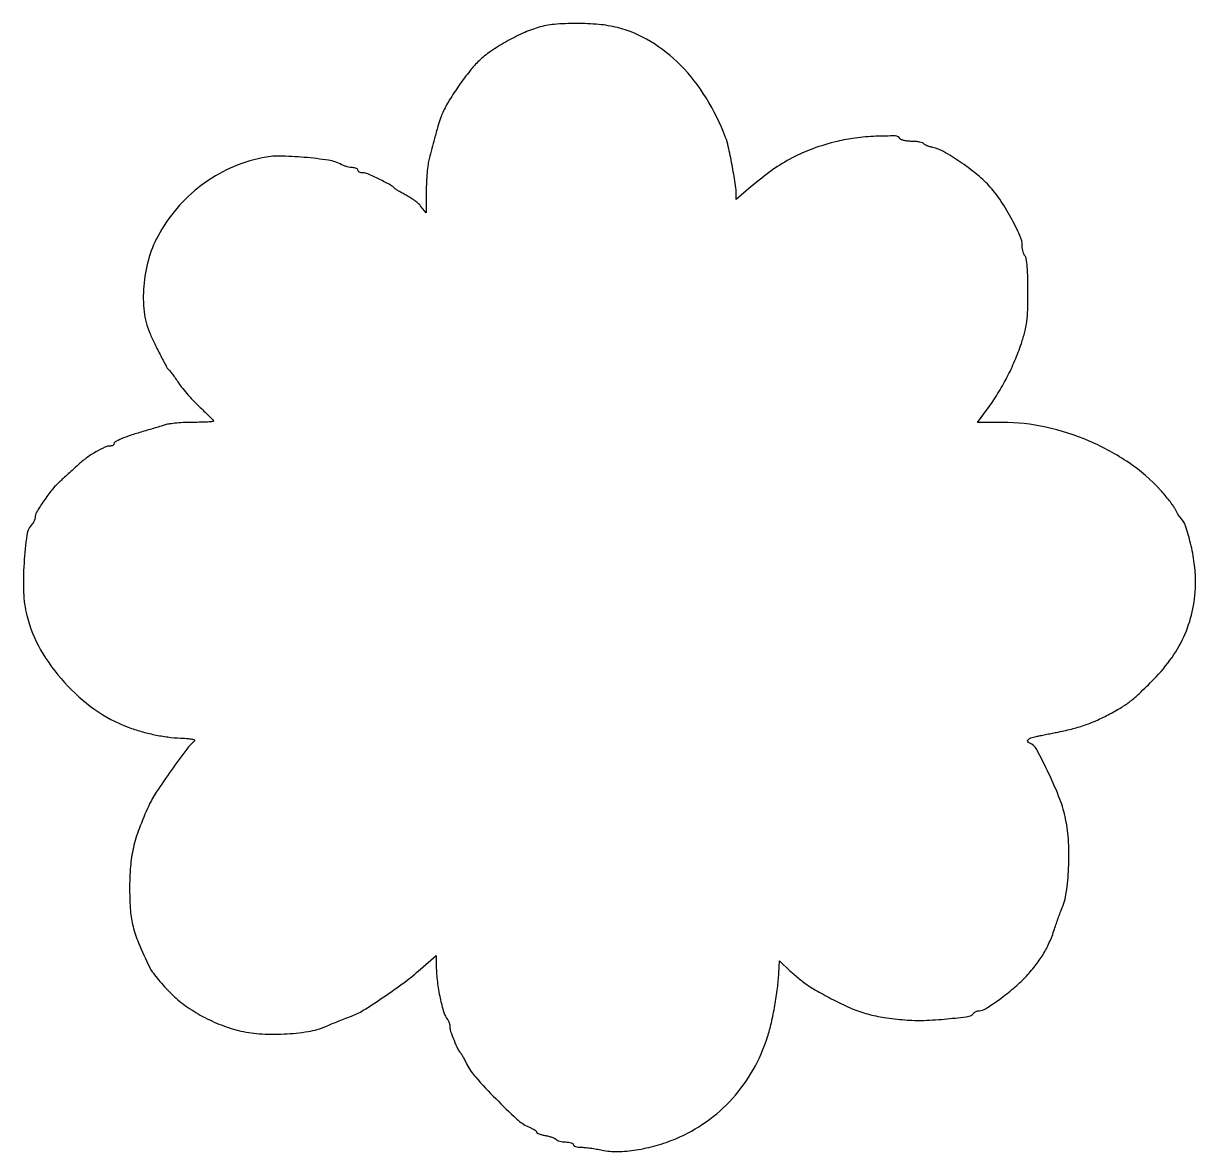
# Model space of a CAD drawing. Extents: x 0.9 to 38.7, y 0.9 to 37.2.
import ezdxf

# ---------------------------------------------------------------- set-up
doc = ezdxf.new("R2010")
doc.units = 0

msp = doc.modelspace()

# ---------------------------------------------------------------- linework, layer by layer
msp.add_lwpolyline([(17.49681, 37.115535, 0.032272), (17.001985, 36.927835, 0.021479), (16.460948, 36.652985, 0.021666), (15.959361, 36.341089, 0.040827), (15.589273, 36.041054, 0.03463), (15.29998, 35.723407, 0.014188), (14.950958, 35.255719, 0.014245), (14.627134, 34.766007, 0.032303), (14.417806, 34.374667, 0.025744), (14.346777, 34.194281, 0.009139), (14.263394, 33.929757, 0.005743), (14.151582, 33.534379, 0.001419), (13.977457, 32.883177, 0.032239), (13.941927, 32.702321, 0.010475), (13.912395, 32.431403, 0.010393), (13.892096, 32.128188, 0.011515), (13.885333, 31.834592), (13.885333, 31.134497), (13.72465, 31.336415, 0.042799), (13.640096, 31.425785, 0.019273), (13.51536, 31.528524, 0.018916), (13.374463, 31.627551, 0.024474), (13.237816, 31.706856, -0.005878), (13.109811, 31.774915, -0.007789), (12.995038, 31.840024, -0.005794), (12.900791, 31.896926, -0.073881), (12.869333, 31.923544, 0.088499), (12.729232, 32.035275, 0.010123), (12.368836, 32.221268, 0.009306), (11.999734, 32.393941, 0.105125), (11.842669, 32.427333, -0.05139), (11.781958, 32.43359, -0.071318), (11.730609, 32.452204, -0.091364), (11.696094, 32.479684, -0.180984), (11.684, 32.512, 0.196168), (11.670803, 32.544342, 0.086497), (11.632623, 32.571796, 0.066398), (11.576043, 32.590435, 0.046442), (11.509101, 32.596667, -0.042349), (11.429379, 32.603431, -0.023328), (11.333735, 32.624412, -0.023104), (11.23805, 32.654935, -0.034114), (11.157716, 32.691119, 0.084221), (10.736749, 32.83219, 0.017177), (9.953892, 32.927347, 0.01869), (9.149329, 32.966988, 0.053747), (8.593667, 32.91374, 0.055789), (7.56732, 32.579999, 0.054832), (6.633679, 32.02616, 0.054627), (5.83971, 31.280389, 0.054558), (5.225705, 30.380077, 0.055377), (4.924992, 29.624748, 0.046612), (4.774915, 28.776384, 0.048175), (4.786767, 27.950079, 0.074884), (4.969712, 27.262667, 0.010561), (5.129078, 26.915834, 0.00706), (5.325368, 26.525511, 0.00323), (5.521541, 26.154637, 0.104915), (5.586926, 26.077333, -0.064452), (5.619257, 26.044808, -0.00396), (5.701611, 25.935517, -0.005833), (5.797438, 25.803024, -0.004284), (5.900695, 25.654, 0.021068), (6.030745, 25.479147, 0.01014), (6.211153, 25.265786, 0.010034), (6.408595, 25.050526, 0.014157), (6.593608, 24.86744, -0.004477), (6.75985, 24.70918, -0.006977), (6.899926, 24.569575, -0.002624), (7.017265, 24.448053, -0.193003), (7.027333, 24.42294, -0.392793), (7.012741, 24.407231, -0.003465), (6.83635, 24.395439, -0.009341), (6.626472, 24.386799, -0.005615), (6.377178, 24.384, 0.011085), (6.109196, 24.378058, 0.011071), (5.841627, 24.360244, 0.010963), (5.608894, 24.334411, 0.042294), (5.467011, 24.303129, -0.001972), (5.335546, 24.262807, -0.000694), (5.146589, 24.205953, -0.000689), (4.93868, 24.144023, -0.000807), (4.741333, 24.085881, 0.008969), (4.343139, 23.961468, 0.021202), (4.052618, 23.851064, 0.021096), (3.850917, 23.754191, 0.276991), (3.81, 23.685999, -0.166643), (3.801631, 23.661584, -0.09523), (3.777952, 23.6408, -0.07611), (3.742632, 23.62675, -0.056727), (3.700902, 23.622, 0.109074), (3.516746, 23.581343, 0.023744), (3.226848, 23.42966, 0.024939), (2.918427, 23.227854, 0.029806), (2.650372, 23.007129, -0.001373), (2.507099, 22.874797, -0.000917), (2.342393, 22.724063, -0.000923), (2.182189, 22.578528, -0.001816), (2.054158, 22.463494, 0.042297), (1.817458, 22.213409, 0.019317), (1.550607, 21.851032, 0.014889), (1.319413, 21.487405, 0.134949), (1.27, 21.30766, -0.061785), (1.264183, 21.260764, -0.038892), (1.246555, 21.208374, -0.038616), (1.220748, 21.158743, -0.056263), (1.190189, 21.1201, 0.16128), (1.007398, 20.752739, 0.019941), (0.915059, 19.850832, 0.024614), (0.902698, 18.89502, 0.051839), (1.006043, 18.161, 0.069451), (1.451611, 17.052328, 0.05402), (2.216707, 16.000222, 0.053657), (3.196056, 15.129242, 0.065973), (4.275667, 14.556255, 0.019569), (4.688485, 14.420805, 0.018225), (5.120494, 14.314414, 0.018495), (5.551875, 14.241238, 0.022077), (5.96273, 14.205445, -0.00843), (6.218159, 14.190201, -0.0408), (6.361562, 14.167349, -0.166129), (6.411516, 14.135413, -0.421555), (6.406682, 14.097, 0.070159), (6.162854, 13.851997, 0.006524), (5.658962, 13.160691, 0.008322), (5.177893, 12.457768, 0.038511), (4.939114, 12.027401, 0.016648), (4.625998, 11.279028, 0.034352), (4.442088, 10.672253, 0.036268), (4.348759, 10.067483, 0.020858), (4.32007, 9.330333, 0.017849), (4.346919, 8.633371, 0.044261), (4.429578, 8.1297, 0.038017), (4.607422, 7.605571, 0.010384), (4.966939, 6.808845, 0.047461), (5.047024, 6.675092, 0.011527), (5.204532, 6.471055, 0.011718), (5.396879, 6.244489, 0.011419), (5.601251, 6.025184, 0.039368), (6.057481, 5.625766, 0.032786), (6.598571, 5.275228, 0.03185), (7.198361, 4.988725, 0.031796), (7.830019, 4.780539, 0.047723), (8.493491, 4.673855, 0.027696), (9.301331, 4.666844, 0.02771), (10.081227, 4.746754, 0.0636), (10.646833, 4.91218, -0.00417), (10.831061, 4.990773, -0.003572), (11.02631, 5.070516, -0.003295), (11.238109, 5.153644, -0.002471), (11.472333, 5.242469, 0.050545), (11.851633, 5.429703, 0.009012), (12.514839, 5.861912, 0.010412), (13.192464, 6.342014, 0.021218), (13.699681, 6.751901), (14.204046, 7.196135), (14.208906, 6.843972, 0.02776), (14.243118, 6.351124, 0.021996), (14.332836, 5.824659, 0.020358), (14.452759, 5.36175, 0.101127), (14.579951, 5.126567, -0.069993), (14.605814, 5.08509, -0.033207), (14.62754, 5.025837, -0.032102), (14.642376, 4.959756, -0.039189), (14.647333, 4.896606, 0.084867), (14.672466, 4.749602, 0.012124), (14.78137, 4.462803, 0.011823), (14.903948, 4.181389, 0.090354), (14.986811, 4.064, -0.067087), (15.011116, 4.032741, -0.004591), (15.066784, 3.935005, -0.006494), (15.130783, 3.816616, -0.004827), (15.198477, 3.684316, 0.067078), (15.479079, 3.271724, 0.01161), (16.127062, 2.582291, 0.010527), (16.805816, 1.921345, 0.086308), (17.166167, 1.68584, -0.017238), (17.271584, 1.636064, -0.025075), (17.360503, 1.58447, -0.02279), (17.426888, 1.53693, -0.229863), (17.441333, 1.507168, 0.279476), (17.457411, 1.480651, 0.027223), (17.528656, 1.448297, 0.028256), (17.624687, 1.416969, 0.018352), (17.738602, 1.391238, -0.019886), (17.855817, 1.364384, -0.024702), (17.962176, 1.329801, -0.024227), (18.046627, 1.292874, -0.140047), (18.082265, 1.260402, 0.156674), (18.11626, 1.231394, 0.036697), (18.188176, 1.207385, 0.034329), (18.278936, 1.190848, 0.027906), (18.377663, 1.185333, -0.032276), (18.473049, 1.17917, -0.049716), (18.553522, 1.160463, -0.064068), (18.609172, 1.133187, -0.251914), (18.626667, 1.100667, 0.252424), (18.644203, 1.068144, 0.063841), (18.700055, 1.040871, 0.049572), (18.780795, 1.022163, 0.032166), (18.876499, 1.016, -0.024783), (19.001694, 1.009791, -0.008904), (19.179008, 0.988964, -0.008808), (19.372864, 0.9592, -0.010326), (19.555487, 0.923963, 0.058745), (20.048301, 0.877548, 0.03245), (20.651537, 0.930968, 0.030391), (21.298901, 1.071636, 0.02982), (21.928667, 1.290415, 0.055804), (22.914177, 1.835821, 0.054927), (23.760492, 2.588197, 0.054401), (24.42946, 3.514134, 0.052746), (24.891209, 4.572, 0.020981), (25.013484, 5.023973, 0.011833), (25.125563, 5.580897, 0.011817), (25.211688, 6.145795, 0.019905), (25.253749, 6.623317), (25.273, 7.023634), (25.611667, 6.706209, 0.017263), (25.913942, 6.441888, 0.024855), (26.200156, 6.231319, 0.019709), (26.551675, 6.018125, 0.006681), (27.078807, 5.735328, 0.02142), (27.620333, 5.482889, 0.031399), (28.117322, 5.312324, 0.02965), (28.652621, 5.199045, 0.016539), (29.314618, 5.121784, 0.028628), (29.935884, 5.10571, 0.016866), (30.677193, 5.154037, 0.009346), (31.381388, 5.237177, 0.223885), (31.543777, 5.342809, -0.099358), (31.570942, 5.371872, -0.052293), (31.614091, 5.396383, -0.049099), (31.665387, 5.413041, -0.05402), (31.717309, 5.418667, 0.144251), (31.924338, 5.479664, 0.013392), (32.369228, 5.78392, 0.018282), (32.829155, 6.143216, 0.027929), (33.197572, 6.49029, 0.022268), (33.522006, 6.864067, 0.030785), (33.775909, 7.228303, 0.031744), (33.977406, 7.611826, 0.026116), (34.143811, 8.043333, -0.003034), (34.207411, 8.234032, -0.003131), (34.272671, 8.421952, -0.003024), (34.331216, 8.584071, -0.013372), (34.368794, 8.678333, 0.064743), (34.524557, 9.226655, 0.025344), (34.600731, 10.011147, 0.025155), (34.597212, 10.852864, 0.035149), (34.503605, 11.599333, 0.044104), (34.319328, 12.232613, 0.017993), (33.963786, 13.056719, 0.011859), (33.569194, 13.839335, 0.176652), (33.344519, 14.040556, -0.170002), (33.2841, 14.093277, -0.327849), (33.29122, 14.153811, -0.120829), (33.383851, 14.21445, -0.035348), (33.549167, 14.259929, -0.000577), (33.681458, 14.286284, -0.000258), (33.855422, 14.320639, -0.000256), (34.039344, 14.356764, -0.000348), (34.205333, 14.389158, 0.013297), (34.6894, 14.496711, 0.020606), (35.099965, 14.617635, 0.021877), (35.480647, 14.765894, 0.018014), (35.872975, 14.955969, 0.01198), (36.298928, 15.194867, 0.031565), (36.58796, 15.391845, 0.025942), (36.88012, 15.644589, 0.006009), (37.343676, 16.100495, 0.042977), (37.933634, 16.806917, 0.051144), (38.35567, 17.565503, 0.052409), (38.607576, 18.377605, 0.049054), (38.692667, 19.242836, 0.033736), (38.652258, 19.841048, 0.025805), (38.53064, 20.485604, 0.024243), (38.363997, 21.051112, 0.113871), (38.184667, 21.336, -0.055596), (38.162119, 21.364026, -0.007415), (38.122284, 21.428767, -0.008505), (38.07734, 21.507309, -0.007054), (38.032125, 21.592357, 0.035352), (37.966641, 21.700322, 0.010055), (37.850025, 21.858269, 0.010074), (37.710791, 22.031776, 0.010511), (37.566593, 22.197046, 0.059671), (36.547045, 23.078994, 0.047212), (35.266511, 23.777896, 0.046688), (33.860706, 24.231226, 0.054713), (32.468749, 24.384), (31.665615, 24.384), (31.982974, 24.815176, 0.02063), (32.309141, 25.298909, 0.018462), (32.60739, 25.825814, 0.018421), (32.866638, 26.374617, 0.020269), (33.075907, 26.924, 0.018477), (33.188175, 27.305131, 0.030974), (33.250425, 27.633075, 0.024288), (33.280094, 28.017169, 0.007216), (33.288394, 28.60608, 0.006859), (33.282241, 29.043781, 0.01322), (33.263247, 29.39381, 0.010315), (33.235793, 29.663957, 0.167411), (33.196353, 29.744847, -0.09135), (33.161107, 29.796014, -0.035696), (33.1316, 29.876937, -0.03385), (33.111431, 29.97128, -0.035749), (33.104667, 30.065765, 0.107277), (33.031058, 30.404894, 0.019135), (32.738107, 30.987748, 0.02178), (32.376936, 31.580076, 0.040616), (32.02716, 32.019495, 0.034915), (31.622029, 32.395036, 0.020484), (31.090258, 32.788282, 0.019066), (30.56455, 33.116163, 0.080709), (30.21818, 33.245931, -0.022841), (30.119244, 33.270464, -0.026981), (30.028441, 33.30286, -0.027435), (29.956108, 33.337935, -0.128416), (29.922908, 33.369602, 0.180126), (29.88602, 33.398278, 0.027466), (29.794178, 33.421675, 0.027789), (29.677862, 33.437943, 0.020852), (29.548667, 33.443333, -0.023905), (29.41899, 33.449537, -0.030777), (29.30117, 33.468204, -0.031768), (29.208135, 33.495177, -0.169477), (29.167667, 33.528, 0.258014), (29.010639, 33.616291, 0.012349), (28.386768, 33.605371, 0.020289), (27.716333, 33.549751, 0.029907), (27.135667, 33.442201, 0.025069), (26.354826, 33.206579, 0.035297), (25.689088, 32.91425, 0.034043), (25.053506, 32.522486, 0.021172), (24.362833, 31.983369), (23.876, 31.569038), (23.876, 31.805751, 0.041585), (23.852126, 32.092306, 0.005594), (23.745331, 32.687866, 0.005797), (23.625099, 33.280345, 0.038168), (23.539161, 33.570333, 0.04669), (22.909708, 34.848143, 0.056874), (22.087631, 35.897266, 0.061806), (21.117164, 36.664646, 0.075118), (20.0486, 37.110964, 0.039227), (19.455256, 37.211159, 0.021773), (18.721579, 37.24444, 0.021639), (18.009563, 37.214888, 0.053372)], format="xyb", close=True)

doc.saveas('drawing.dxf')
